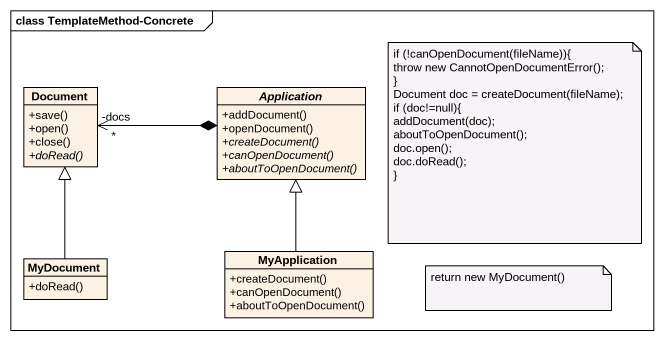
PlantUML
@startuml
mainframe class TemplateMethod-Concrete
hide circle
hide empty members
skinparam classAttributeIconSize 0
class Document {
  +save()
  +open()
  +close()
  {abstract} +doRead()
}
abstract class Application {
  +addDocument()
  +openDocument()
  {abstract} +createDocument()
  {abstract} +canOpenDocument()
  {abstract} +aboutToOpenDocument()
}
class MyDocument {
  +doRead()
}
class MyApplication {
  +createDocument()
  +canOpenDocument()
  +aboutToOpenDocument()
}
Application *-left-> "-docs\n*" Document
MyDocument -up-|> Document
MyApplication -up-|> Application
note as N1
  if (!canOpenDocument(fileName)){
  throw new CannotOpenDocumentError();
  ~}
  Document doc = createDocument(fileName);
  if (doc!=null){
  addDocument(doc);
  aboutToOpenDocument();
  doc.open();
  doc.doRead();
  ~}
end note
note as N2
  return new MyDocument()
end note
@enduml
